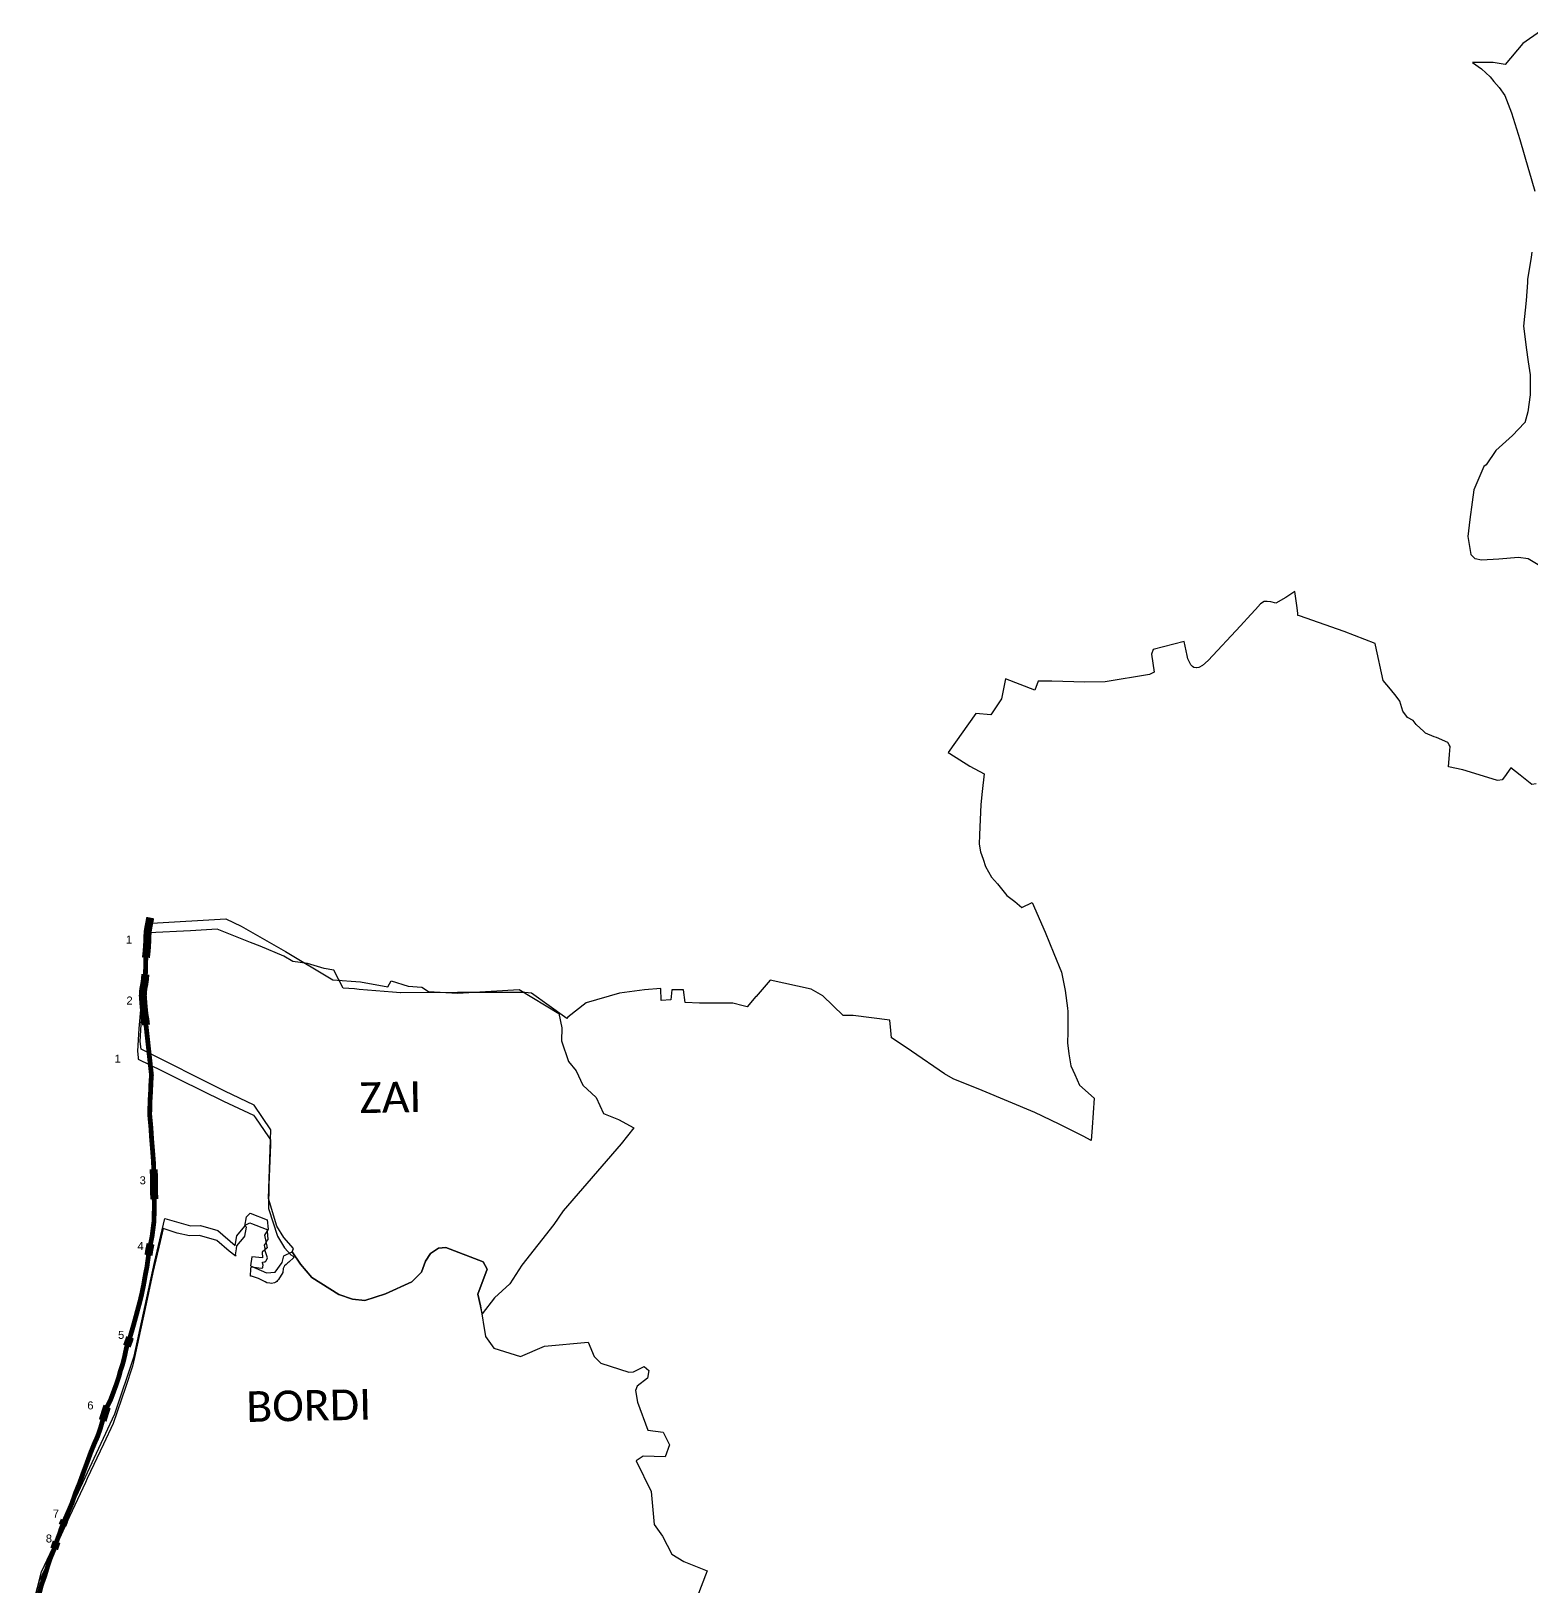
# Model space of a CAD drawing. Header units: metres. Extents: x 0 to 561379, y 0 to 4092696.
# Drawn here: x 262767 to 272142, y 2223869 to 2233589 of the extents above; entities that cross this region are included whole.
import ezdxf

# ---------------------------------------------------------------- set-up
doc = ezdxf.new("R2010")
doc.units = ezdxf.units.M
for name, color, linetype in [('ARTIFICIALLY PROTECTED', 1, 'Continuous'), ('COASTLINE', 5, 'Continuous'), ('DISTRICT BOUNDRY', 86, 'Continuous'), ('UNPROTECTED DUE TO CREEK', 150, 'Continuous'), ('VILLAGE BOUNDRY', 32, 'Continuous'), ('VILLAGE NAME', 250, 'Continuous')]:
    doc.layers.add(name, color=color, linetype=linetype)
doc.styles.get("Standard").update_dxf_attribs({"font": 'arial.ttf'})

msp = doc.modelspace()

# ---------------------------------------------------------------- linework, layer by layer
at = {"layer": 'ARTIFICIALLY PROTECTED', "const_width": 50, "flags": 128}
for points in [[(263511.4, 2228050.5), (263505.7, 2228020.5), (263499.3, 2227988.9), (263495.7, 2227964.8), (263493.1, 2227930.9), (263492.5, 2227908.8), (263491.9, 2227881.4), (263489.3, 2227847.5), (263487.3, 2227825.5), (263484.4, 2227802.2), (263484.3, 2227800.3)], [(263480.9, 2227696.3), (263477.5, 2227658), (263474.1, 2227634.3), (263470, 2227614.9), (263466.5, 2227593.5), (263464.8, 2227561.6), (263469.6, 2227499.8), (263472.9, 2227465.3), (263474.8, 2227446.6), (263479.4, 2227421.1), (263480.7, 2227416.1), (263484.8, 2227379.2)], [(263532.9, 2226477.8), (263534.4, 2226429.1), (263535.3, 2226356.2), (263536.1, 2226291.4)], [(263513.2, 2226012.3), (263504.7, 2225971.3), (263500.6, 2225941.4)], [(263384.6, 2225428.4), (263380.1, 2225413), (263365.3, 2225373.1)], [(263242.2, 2224995.9), (263240.9, 2224993.5), (263229.2, 2224957.8), (263214.1, 2224909.1)], [(262975.5, 2224284.4), (262971.9, 2224276.2), (262963, 2224253.6)], [(262925.9, 2224151.1), (262911.4, 2224106.2)]]:
    msp.add_lwpolyline(points, dxfattribs=at)
at = {"layer": 'COASTLINE', "const_width": 30, "flags": 128}
msp.add_lwpolyline([(263511.4, 2228050.5), (263505.7, 2228020.5), (263499.3, 2227988.9), (263495.7, 2227964.8), (263493.1, 2227930.9), (263492.5, 2227908.8), (263491.9, 2227881.4), (263489.3, 2227847.5), (263487.3, 2227825.5), (263484.4, 2227802.2), (263482.6, 2227772.8), (263482.4, 2227736.1), (263481.2, 2227699.4), (263477.5, 2227658), (263474.1, 2227634.3), (263470, 2227614.9), (263466.5, 2227593.5), (263464.8, 2227561.6), (263469.6, 2227499.8), (263472.9, 2227465.3), (263474.8, 2227446.6), (263479.4, 2227421.1), (263480.7, 2227416.1), (263518.9, 2227066.8), (263515.5, 2227018.5), (263513.7, 2226966.5), (263509.9, 2226904.8), (263507.9, 2226818.3), (263515.4, 2226738.9), (263519.6, 2226671.5), (263525.7, 2226597.7), (263531.5, 2226523.2), (263534.4, 2226429.1), (263535.3, 2226356.2), (263536.8, 2226238.5), (263534.4, 2226150.9), (263522.8, 2226059.1), (263504.7, 2225971.3), (263490.5, 2225867.4), (263480.5, 2225818.2), (263469.6, 2225754.8), (263457.2, 2225694.8), (263445.2, 2225646.2), (263429.5, 2225588), (263407.3, 2225506), (263380.1, 2225413), (263364.9, 2225372.1), (263357.7, 2225341.5), (263351.8, 2225312.1), (263346, 2225287.8), (263339.2, 2225261), (263324.1, 2225216.8), (263316.4, 2225185.4), (263310.2, 2225166.5), (263297.9, 2225130.3), (263285.8, 2225097.6), (263270.2, 2225055.3), (263263.6, 2225038.1), (263240.9, 2224993.5), (263229.2, 2224957.8), (263214.1, 2224909.1), (263200, 2224859.6), (263181.6, 2224807.2), (263162.5, 2224765.1), (263139, 2224707.3), (263114.1, 2224638.5), (263090.5, 2224575.4), (263067.7, 2224512.9), (263046, 2224460.2), (263021.5, 2224389.7), (262991.2, 2224319.8), (262971.9, 2224276.2), (262955.5, 2224234.4), (262943.1, 2224196.9), (262925.9, 2224151.3), (262911.4, 2224106.2), (262887.8, 2224049.1), (262873.1, 2224006.2), (262852.5, 2223937.9), (262831.1, 2223878.9), (262817.7, 2223824.8)], dxfattribs=at)
at = {"layer": 'DISTRICT BOUNDRY'}
for points in [[(272197, 2233588.9, 0), (272084.6, 2233512.4, 0), (271975.1, 2233380.3, 0), (271901, 2233393.1, 0), (271770.8, 2233393.5, 0), (271827.2, 2233353, 0), (271881.2, 2233303.4, 0), (271905.2, 2233275, 0), (271937.9, 2233236.3, 0), (271973.8, 2233187.1, 0), (272013.8, 2233079.3, 0), (272066.8, 2232912.2, 0), (272120.5, 2232725.4, 0), (272122.6, 2232718.5, 0), (272160.7, 2232589.7, 0)], [(272142.5, 2232208.1, 0), (272137.6, 2232177.2, 0), (272115.6, 2232037.8, 0), (272114.2, 2232018.7, 0), (272106.2, 2231905, 0), (272090.1, 2231745.2, 0), (272097.8, 2231681.3, 0), (272106.3, 2231611.3, 0), (272118.6, 2231523.8, 0), (272130.8, 2231441.8, 0), (272132.4, 2231317.2, 0), (272117.8, 2231210, 0), (272097.4, 2231142.7, 0), (272096.5, 2231141.8, 0), (272020.5, 2231061.5, 0), (271916.8, 2230968, 0), (271856, 2230879.4, 0), (271842.6, 2230868.7, 0), (271779.3, 2230723.5, 0), (271769.5, 2230647, 0), (271755.4, 2230537.2, 0), (271741.8, 2230430.9, 0), (271760.3, 2230319.5, 0), (271785.2, 2230294.6, 0), (271785.6, 2230294.2, 0), (271787.8, 2230293.8, 0), (271827.2, 2230286.1, 0), (271936.7, 2230292, 0), (272057.8, 2230301.6, 0), (272118.4, 2230294.1, 0), (272222, 2230232, 0)], [(272169.9, 2228885.3, 0), (272141.3, 2228882, 0), (272068.5, 2228939.7, 0), (272010.8, 2228985.4, 0), (271970.4, 2228929.8, 0), (271957.4, 2228911.9, 0), (271929.4, 2228907.6, 0), (271922, 2228909.8, 0), (271711.1, 2228972.8, 0), (271620.9, 2228992.5, 0), (271626.9, 2229070.1, 0), (271630.8, 2229118.7, 0), (271624.9, 2229129.3, 0), (271617, 2229143.6, 0), (271547.2, 2229175, 0), (271532.7, 2229180.7, 0), (271478.4, 2229201.9, 0), (271466.9, 2229212.6, 0), (271418.8, 2229257.5, 0), (271400.1, 2229281.3, 0), (271364.9, 2229300, 0), (271335, 2229339.3, 0), (271317.5, 2229402.7, 0), (271294.7, 2229433.5, 0), (271257.9, 2229478.7, 0), (271213.7, 2229532.9, 0), (271166.1, 2229753.4, 0), (271164.1, 2229762.7, 0), (270968.8, 2229837.6, 0), (270690.3, 2229934.9, 0), (270681.1, 2229938.1, 0), (270679.5, 2229950.5, 0), (270675.1, 2229985.5, 0), (270661.8, 2230088.6, 0), (270604.6, 2230050.6, 0), (270541.8, 2230015, 0), (270511.7, 2230023.2, 0), (270488.2, 2230024.5, 0), (270470.2, 2230024.9, 0), (270447.3, 2230011.2, 0), (270414.9, 2229975.6, 0), (270387, 2229945, 0), (270321.4, 2229872.9, 0), (270119.6, 2229655.9, 0), (270084.3, 2229624.6, 0), (270060.9, 2229612.9, 0), (270049.1, 2229611.4, 0), (270047.9, 2229611.3, 0), (270031.4, 2229613.6, 0), (270021.3, 2229619.5, 0), (270012.2, 2229630.5, 0), (269993.3, 2229667.3, 0), (269988.8, 2229688, 0), (269969.9, 2229775.2, 0), (269775.6, 2229725, 0), (269765.9, 2229695.9, 0), (269782.9, 2229584.9, 0), (269754, 2229569.6, 0), (269476.6, 2229524.2, 0), (269350.5, 2229522.1, 0), (269143.2, 2229528.7, 0), (269088.2, 2229528.2, 0), (269058.2, 2229528, 0), (269037.1, 2229471.7, 0), (268853.3, 2229542.7, 0), (268828.9, 2229417.9, 0), (268762.2, 2229318.2, 0), (268667.6, 2229325.4, 0), (268496.5, 2229082.1, 0), (268506, 2229076.1, 0), (268631.9, 2228995.7, 0), (268720.4, 2228948, 0), (268708.3, 2228839, 0), (268699.1, 2228756.6, 0), (268691.5, 2228567.2, 0), (268689.3, 2228510.2, 0), (268697.2, 2228462.3, 0), (268713.6, 2228415, 0), (268729, 2228370.5, 0), (268767.2, 2228303.2, 0), (268804.1, 2228261.5, 0), (268863.2, 2228188.5, 0), (268911.6, 2228150.8, 0), (268955.5, 2228114.7, 0), (269020.3, 2228144.3, 0), (269101.5, 2227958.8, 0), (269156.2, 2227827.2, 0), (269204.3, 2227710, 0), (269226.3, 2227594.6, 0), (269240.9, 2227483.9, 0), (269243.5, 2227464.6, 0), (269242.3, 2227335.7, 0), (269241.7, 2227267.4, 0), (269249.3, 2227199.4, 0), (269262.5, 2227124.4, 0), (269288, 2227069.6, 0), (269316.6, 2227004.3, 0), (269408.4, 2226923, 0), (269395, 2226738.2, 0), (269389.2, 2226658.1, 0), (269338.1, 2226684.5, 0), (269190.1, 2226760.9, 0), (269037.4, 2226832.7, 0), (268707.3, 2226971.4, 0), (268527.5, 2227042.9, 0), (268473.7, 2227073.9, 0), (268266.7, 2227216.8, 0), (268177.3, 2227275.8, 0), (268141.9, 2227299.2, 0), (268137.5, 2227345.7, 0), (268131.4, 2227410.8, 0), (267902.4, 2227438.3, 0), (267840.3, 2227438.7, 0), (267712.1, 2227562.7, 0), (267640.7, 2227603.1, 0), (267382.9, 2227659.9, 0), (267295.4, 2227558.3, 0), (267294.8, 2227557.5, 0), (267239.8, 2227492.5, 0), (267215.8, 2227498.6, 0), (267150.5, 2227515.2, 0), (266942.8, 2227516.9, 0), (266852.6, 2227520.6, 0), (266842.9, 2227599.1, 0), (266768.9, 2227600, 0), (266763.9, 2227535.9, 0), (266702.9, 2227532.8, 0), (266701.7, 2227607.9, 0), (266599.7, 2227600, 0), (266442.7, 2227578.6, 0), (266235.1, 2227517.2, 0), (266119.2, 2227427.6, 0), (266112.8, 2227419.5, 0), (265892.7, 2227577.8, 0), (265852.1, 2227581.9, 0), (265430.2, 2227581.7, 0), (265075.8, 2227581.1, 0), (265073.8, 2227581.2, 0), (265024.2, 2227585.3, 0), (264817.4, 2227602.3, 0), (264787.6, 2227604.7, 0), (264715.7, 2227610.5, 0), (264657.2, 2227722.5, 0), (264598.5, 2227733.1, 0), (264494.1, 2227764.2, 0), (264402.4, 2227776.9, 0), (264346.1, 2227808.9, 0), (264198.9, 2227871.2, 0), (264137.6, 2227895.9, 0), (264044.7, 2227933.4, 0), (263928.6, 2227977.6, 0), (263763.2, 2227967.8, 0), (263502.8, 2227954.8, 0), (263474.1, 2227731.2, 0), (263439, 2227357.7, 0), (263431.4, 2227215.3, 0), (263435.8, 2227175.8, 0), (263436.8, 2227166.3, 0), (263581.5, 2227094.5, 0), (263694.9, 2227038.2, 0), (263968.5, 2226903.8, 0), (264094.1, 2226845.4, 0), (264157.1, 2226816.1, 0), (264167.8, 2226800.5, 0), (264249.9, 2226680.9, 0), (264263, 2226661.9, 0), (264261.9, 2226631.1, 0), (264253.1, 2226382.7, 0), (264250.2, 2226232.2, 0), (264305.6, 2226060.2, 0), (264350.2, 2225988.4, 0), (264389.7, 2225944.1, 0), (264403.7, 2225936.2, 0), (264407.7, 2225927.6, 0), (264376.6, 2225897.8, 0), (264371.2, 2225892.9, 0), (264360.8, 2225882.7, 0), (264350.4, 2225875.2, 0), (264342.2, 2225857.4, 0), (264339.8, 2225832.8, 0), (264313.3, 2225788.9, 0), (264307.1, 2225782.4, 0), (264301.1, 2225777.4, 0), (264295.6, 2225772.1, 0), (264287, 2225769.2, 0), (264269.2, 2225765.4, 0), (264257.7, 2225766.4, 0), (264240.6, 2225769.1, 0), (264229.3, 2225774.4, 0), (264186.6, 2225796.2, 0), (264144.2, 2225809.4, 0), (264137.5, 2225811.4, 0), (264138.5, 2225820, 0), (264138.7, 2225846.4, 0), (264138.7, 2225862, 0), (264146.1, 2225867.8, 0), (264205.2, 2225861.3, 0), (264214.1, 2225861.9, 0), (264215.1, 2225868, 0), (264216.4, 2225879.5, 0), (264213.4, 2225893, 0), (264212.9, 2225898.2, 0), (264222.7, 2225899.5, 0), (264229.2, 2225900.9, 0), (264235.2, 2225905.9, 0), (264244.3, 2225925.2, 0), (264229.1, 2225967.8, 0), (264228.8, 2225981, 0), (264228.5, 2225986.2, 0), (264228.1, 2225992.1, 0), (264225.9, 2226003.7, 0), (264234.4, 2226019.2, 0), (264238.5, 2226026.6, 0), (264248.5, 2226040.4, 0), (264243.5, 2226092.5, 0), (264243.2, 2226098.8, 0), (264236.8, 2226102.6, 0), (264146.9, 2226137.6, 0), (264134.7, 2226141.5, 0), (264127.2, 2226139.1, 0), (264114.3, 2226134, 0), (264103.4, 2226128.3, 0), (264111.4, 2226117.6, 0), (264100.2, 2226059.5, 0), (264095.3, 2226053.4, 0), (264051.1, 2225999.9, 0), (264048.6, 2225981.5, 0), (264042.4, 2225943.4, 0), (264046, 2225936.8, 0), (264041.8, 2225935, 0), (264040.2, 2225939.3, 0), (264005.1, 2225967.2, 0), (263928, 2226033.5, 0), (263818.8, 2226064.8, 0), (263755.5, 2226062.8, 0), (263679, 2226080.1, 0), (263592.2, 2226108.4, 0), (263573.4, 2226027, 0), (263527.9, 2225833.7, 0), (263480.1, 2225609, 0), (263440.5, 2225426.6, 0), (263412.1, 2225301.9, 0), (263400.4, 2225248.9, 0), (263356, 2225115.6, 0), (263279.9, 2224889.4, 0), (263219.5, 2224760.3, 0), (263118.3, 2224545.4, 0), (263106.1, 2224521.3, 0), (263006.3, 2224308.4, 0), (262944.6, 2224171.2, 0), (262816, 2223901.1, 0), (262767.1, 2223706.5, 0)]]:
    msp.add_polyline3d(points, dxfattribs=at)
at = {"layer": 'VILLAGE BOUNDRY'}
msp.add_polyline3d([(266532.2, 2226738.1, 0), (266452.4, 2226636.6, 0), (266090.3, 2226217.9, 0), (266033.3, 2226134.2, 0), (265832.4, 2225880.2, 0), (265757.6, 2225763.1, 0), (265661.1, 2225674.4, 0), (265584, 2225575.5, 0), (265574.5, 2225624.9, 0), (265558.3, 2225697.7, 0), (265615.6, 2225854.4, 0), (265590.1, 2225899.9, 0), (265357, 2225988.5, 0), (265312.8, 2225985.4, 0), (265261.7, 2225952.3, 0), (265230.7, 2225904.6, 0), (265205.6, 2225834.6, 0), (265144.7, 2225775.7, 0), (264981, 2225699.3, 0), (264852.6, 2225659.3, 0), (264774.4, 2225667.5, 0), (264689.3, 2225695.3, 0), (264521.5, 2225802.6, 0), (264450.2, 2225886.1, 0), (264397.3, 2225963.3, 0), (264405.6, 2225983.4, 0), (264346.3, 2226051.4, 0), (264303, 2226123.1, 0), (264249.6, 2226295, 0), (264264.3, 2226724.6, 0), (264161.2, 2226878.6, 0), (263976.3, 2226966, 0), (263454.1, 2227227.7, 0), (263448.9, 2227276.7, 0), (263456.9, 2227419, 0), (263492.8, 2227792.4, 0), (263521.7, 2228016, 0), (263984.5, 2228042.2, 0), (264079.6, 2227996.4, 0), (264355.6, 2227838.5, 0), (264651.7, 2227662.3, 0), (264824.4, 2227648.7, 0), (264994.9, 2227618.4, 0), (265015.9, 2227655.9, 0), (265121.5, 2227622.3, 0), (265206.9, 2227616.2, 0), (265250, 2227589.8, 0), (265431, 2227578.8, 0), (265816.3, 2227601.7, 0), (266063.3, 2227451.5, 0), (266082.3, 2227360.9, 0), (266081.3, 2227280.2, 0), (266124, 2227152.6, 0), (266171.7, 2227092.5, 0), (266213.8, 2227003.4, 0), (266297.6, 2226927.4, 0), (266342.1, 2226827, 0), (266436.7, 2226789.1, 0)], close=True, dxfattribs=at)
msp.add_polyline3d([(266532.2, 2226738.1, 0), (266452.4, 2226636.6, 0), (266090.3, 2226217.9, 0), (266033.3, 2226134.2, 0), (265832.4, 2225880.2, 0), (265757.6, 2225763.1, 0), (265661.1, 2225674.4, 0), (265584, 2225575.5, 0), (265574.5, 2225624.9, 0), (265558.3, 2225697.7, 0), (265615.6, 2225854.4, 0), (265590.1, 2225899.9, 0), (265357, 2225988.5, 0), (265312.8, 2225985.4, 0), (265261.7, 2225952.3, 0), (265230.7, 2225904.6, 0), (265205.6, 2225834.6, 0), (265144.7, 2225775.7, 0), (264981, 2225699.3, 0), (264852.6, 2225659.3, 0), (264774.4, 2225667.5, 0), (264689.3, 2225695.3, 0), (264521.5, 2225802.6, 0), (264450.2, 2225886.1, 0), (264397.3, 2225963.3, 0), (264405.6, 2225983.4, 0), (264346.3, 2226051.4, 0), (264303, 2226123.1, 0), (264249.6, 2226295, 0), (264264.3, 2226724.6, 0), (264161.2, 2226878.6, 0), (263976.3, 2226966, 0), (263454.1, 2227227.7, 0), (263448.9, 2227276.7, 0), (263456.9, 2227419, 0), (263492.8, 2227792.4, 0), (263521.7, 2228016, 0), (263984.5, 2228042.2, 0), (264079.6, 2227996.4, 0), (264355.6, 2227838.5, 0), (264651.7, 2227662.3, 0), (264824.4, 2227648.7, 0), (264994.9, 2227618.4, 0), (265015.9, 2227655.9, 0), (265121.5, 2227622.3, 0), (265206.9, 2227616.2, 0), (265250, 2227589.8, 0), (265431, 2227578.8, 0), (265816.3, 2227601.7, 0), (266063.3, 2227451.5, 0), (266082.3, 2227360.9, 0), (266081.3, 2227280.2, 0), (266124, 2227152.6, 0), (266171.7, 2227092.5, 0), (266213.8, 2227003.4, 0), (266297.6, 2226927.4, 0), (266342.1, 2226827, 0), (266436.7, 2226789.1, 0)], close=True, dxfattribs=at)
msp.add_polyline3d([(262782.7, 2223767.7, 0), (262831.4, 2223962.3, 0), (262958.8, 2224232.5, 0), (263020, 2224369.8, 0), (263291.1, 2224951, 0), (263411, 2225310.7, 0), (263538.7, 2225895.5, 0), (263603, 2226170.3, 0), (263763.3, 2226124.8, 0), (263825.5, 2226126.9, 0), (263932.6, 2226095.8, 0), (264042.2, 2226001.8, 0), (264053.2, 2226062.4, 0), (264101.6, 2226122, 0), (264112.9, 2226180.2, 0), (264135.9, 2226204.1, 0), (264242, 2226161.6, 0), (264246.9, 2226103.3, 0), (264224.6, 2226066.5, 0), (264242.2, 2225988, 0), (264211.3, 2225961, 0), (264212.3, 2225924.8, 0), (264145.7, 2225930.5, 0), (264136.9, 2225874.2, 0), (264237.8, 2225832.1, 0), (264291.7, 2225835.1, 0), (264335.2, 2225895.8, 0), (264345.9, 2225938.3, 0), (264397.3, 2225963.3, 0), (264450.2, 2225886.1, 0), (264521.5, 2225802.6, 0), (264689.3, 2225695.3, 0), (264774.4, 2225667.5, 0), (264852.6, 2225659.3, 0), (264981, 2225699.3, 0), (265144.7, 2225775.7, 0), (265205.6, 2225834.6, 0), (265230.7, 2225904.6, 0), (265261.7, 2225952.3, 0), (265312.8, 2225985.4, 0), (265357, 2225988.5, 0), (265590.1, 2225899.9, 0), (265615.6, 2225854.4, 0), (265558.3, 2225697.7, 0), (265574.5, 2225624.9, 0), (265605, 2225432.9, 0), (265657.5, 2225361.1, 0), (265823.4, 2225308.1, 0), (265974.7, 2225373.7, 0), (266246.9, 2225399, 0), (266284.2, 2225308.4, 0), (266325.3, 2225267.9, 0), (266500.1, 2225209.7, 0), (266530.1, 2225212.5, 0), (266597.6, 2225246.9, 0), (266624.9, 2225220.9, 0), (266616.7, 2225174.2, 0), (266552.7, 2225122.5, 0), (266542.2, 2225096, 0), (266556.1, 2225022.3, 0), (266618.8, 2224847.5, 0), (266715.2, 2224835.3, 0), (266754.2, 2224756.9, 0), (266727.3, 2224680.9, 0), (266591.4, 2224685.2, 0), (266547.4, 2224657.4, 0), (266639.8, 2224466.1, 0), (266659.8, 2224259.6, 0), (266712.3, 2224185.3, 0), (266768.7, 2224073.7, 0), (266844.8, 2224026.9, 0), (266990, 2223968.6, 0), (266925.9, 2223800.5, 0)], dxfattribs=at)
msp.add_polyline3d([(262782.7, 2223767.7, 0), (262831.4, 2223962.3, 0), (262958.8, 2224232.5, 0), (263020, 2224369.8, 0), (263291.1, 2224951, 0), (263411, 2225310.7, 0), (263538.7, 2225895.5, 0), (263603, 2226170.3, 0), (263763.3, 2226124.8, 0), (263825.5, 2226126.9, 0), (263932.6, 2226095.8, 0), (264042.2, 2226001.8, 0), (264053.2, 2226062.4, 0), (264101.6, 2226122, 0), (264112.9, 2226180.2, 0), (264135.9, 2226204.1, 0), (264242, 2226161.6, 0), (264246.9, 2226103.3, 0), (264224.6, 2226066.5, 0), (264242.2, 2225988, 0), (264211.3, 2225961, 0), (264212.3, 2225924.8, 0), (264145.7, 2225930.5, 0), (264136.9, 2225874.2, 0), (264237.8, 2225832.1, 0), (264291.7, 2225835.1, 0), (264335.2, 2225895.8, 0), (264345.9, 2225938.3, 0), (264397.3, 2225963.3, 0), (264450.2, 2225886.1, 0), (264521.5, 2225802.6, 0), (264689.3, 2225695.3, 0), (264774.4, 2225667.5, 0), (264852.6, 2225659.3, 0), (264981, 2225699.3, 0), (265144.7, 2225775.7, 0), (265205.6, 2225834.6, 0), (265230.7, 2225904.6, 0), (265261.7, 2225952.3, 0), (265312.8, 2225985.4, 0), (265357, 2225988.5, 0), (265590.1, 2225899.9, 0), (265615.6, 2225854.4, 0), (265558.3, 2225697.7, 0), (265574.5, 2225624.9, 0), (265605, 2225432.9, 0), (265657.5, 2225361.1, 0), (265823.4, 2225308.1, 0), (265974.7, 2225373.7, 0), (266246.9, 2225399, 0), (266284.2, 2225308.4, 0), (266325.3, 2225267.9, 0), (266500.1, 2225209.7, 0), (266530.1, 2225212.5, 0), (266597.6, 2225246.9, 0), (266624.9, 2225220.9, 0), (266616.7, 2225174.2, 0), (266552.7, 2225122.5, 0), (266542.2, 2225096, 0), (266556.1, 2225022.3, 0), (266618.8, 2224847.5, 0), (266715.2, 2224835.3, 0), (266754.2, 2224756.9, 0), (266727.3, 2224680.9, 0), (266591.4, 2224685.2, 0), (266547.4, 2224657.4, 0), (266639.8, 2224466.1, 0), (266659.8, 2224259.6, 0), (266712.3, 2224185.3, 0), (266768.7, 2224073.7, 0), (266844.8, 2224026.9, 0), (266990, 2223968.6, 0), (266925.9, 2223800.5, 0)], dxfattribs=at)

# ---------------------------------------------------------------- texts
at = {"layer": 'ARTIFICIALLY PROTECTED', "char_height": 50, "attachment_point": 1}
for s, insert in [('1', (263359.1, 2227938.1)), ('2', (263362.6, 2227557.6)), ('3', (263444.8, 2226434.5)), ('4', (263431.1, 2226023.7)), ('5', (263310.3, 2225468.7)), ('6', (263118, 2225028)), ('7', (262902.8, 2224352.3)), ('8', (262858.9, 2224196.5))]:
    msp.add_mtext_dynamic_manual_height_columns(s, width=84.374, gutter_width=1, heights=[0], dxfattribs=dict(at, insert=insert))
at = {"layer": 'UNPROTECTED DUE TO CREEK', "insert": (263288.7, 2227194.6), "char_height": 50, "attachment_point": 1}
msp.add_mtext_dynamic_manual_height_columns('1', width=70.183, gutter_width=1, heights=[0], dxfattribs=at)
at = {"layer": 'VILLAGE NAME', "char_height": 191.456, "attachment_point": 1, "rotation": 1.10283}
for s, insert in [('{\\fCalibri|b0|i0|c0|p34;ZAI}', (264815.5, 2227020.2)), ('{\\fCalibri|b0|i0|c0|p34;ZAI}', (264815.5, 2227020.2)), ('{\\fCalibri|b0|i0|c0|p34;BORDI}', (264109, 2225090.7)), ('{\\fCalibri|b0|i0|c0|p34;BORDI}', (264109, 2225090.7))]:
    msp.add_mtext_dynamic_manual_height_columns(s, width=161.46, gutter_width=957.3, heights=[0], dxfattribs=dict(at, insert=insert))
at = {"layer": 'VILLAGE NAME', "color": 1, "insert": (264821.1, 2225931.5), "char_height": 0.728, "attachment_point": 1, "rotation": 359.12525}
msp.add_mtext_dynamic_manual_height_columns('BORDI', width=8697.297, gutter_width=3.64, heights=[0], dxfattribs=at)
msp.add_mtext_dynamic_manual_height_columns('BORDI', width=8697.297, gutter_width=3.64, heights=[0], dxfattribs=at)

doc.saveas('drawing.dxf')
